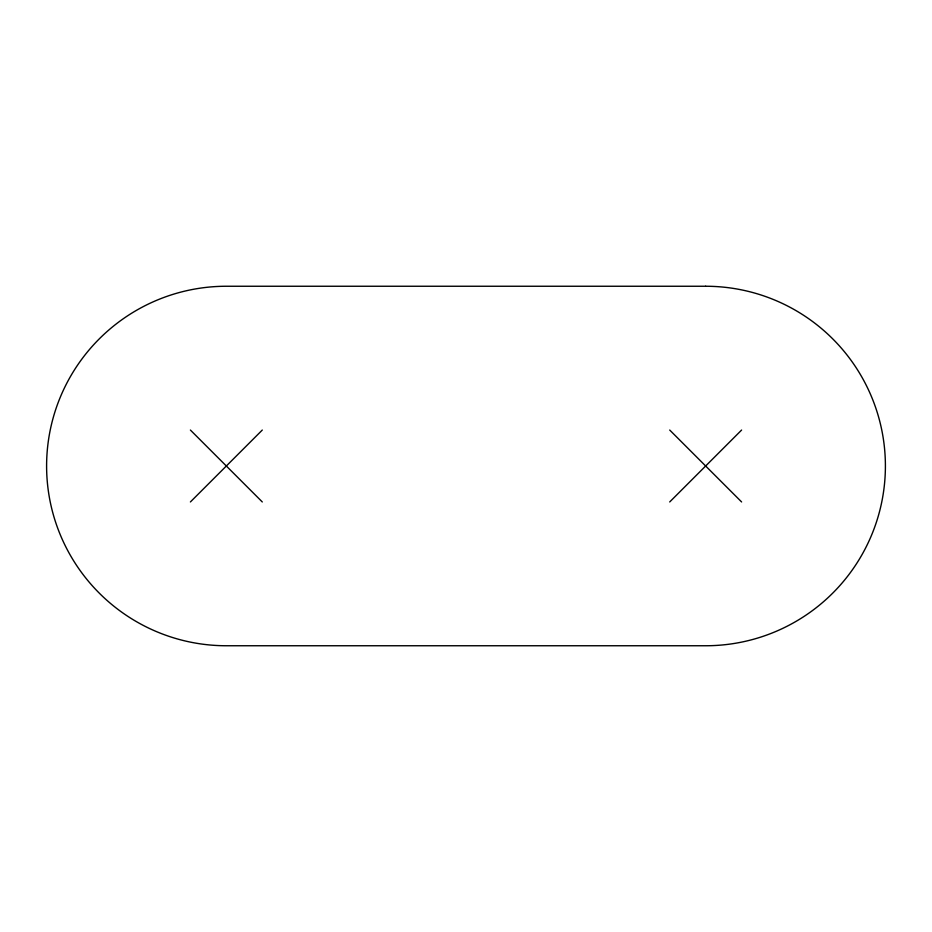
<?xml version="1.0" encoding="UTF-8"?>
<svg xmlns="http://www.w3.org/2000/svg" width="932" height="932" viewBox="0 0 932 932"><rect width="100%" height="100%" fill="white"/><g stroke="black" fill="none" stroke-linecap="round" stroke-linejoin="round"><path stroke-width="1.4" d="M190.396 501.952L262.288 430.048M669.712 501.952L741.604 430.048M669.712 430.048L741.604 501.952M190.396 430.048L262.288 501.952M705.652 286.252L226.348 286.252A179.748 179.748 0 0 0 46.6 466A179.748 179.748 0 0 0 226.348 645.748L705.652 645.748A179.748 179.748 0 0 0 885.4 466A179.748 179.748 0 0 0 705.652 286.252"/></g></svg>
